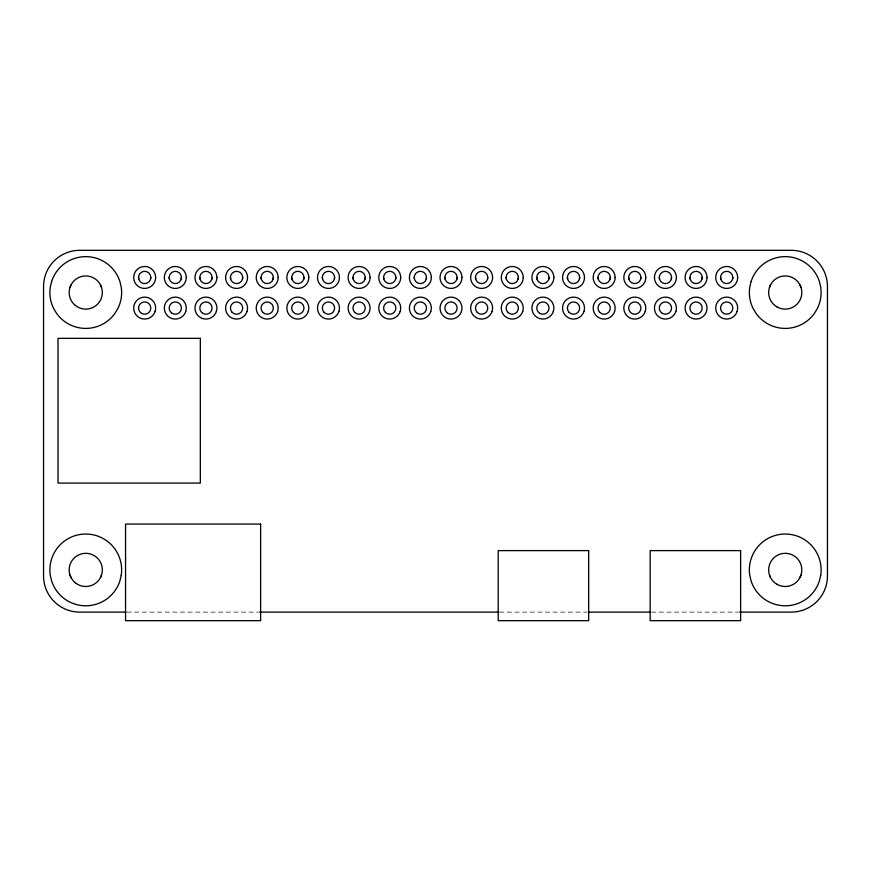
<?xml version="1.0" encoding="UTF-8"?>
<svg xmlns="http://www.w3.org/2000/svg" width="871" height="871" viewBox="0 0 871 871"><rect width="100%" height="100%" fill="white"/><g stroke="black" fill="none" stroke-linecap="round" stroke-linejoin="round"><path stroke-width="0.65" stroke-dasharray="4.36 3.27" d="M126.905 612.117L257.958 612.117M499.562 612.117L587.315 612.117M651.519 612.117L738.216 612.117"/><path stroke-width="1.31" d="M150.618 279.047L150.825 277.457A6.151 6.151 0 0 0 141.592 272.133A6.151 6.151 0 0 0 141.592 282.781A6.151 6.151 0 0 0 150.825 277.457M181.244 279.047L181.451 277.457A6.151 6.151 0 0 0 172.229 272.133A6.151 6.151 0 0 0 172.229 282.781A6.151 6.151 0 0 0 181.451 277.457M211.882 279.047L212.089 277.457A6.151 6.151 0 0 0 202.856 272.133A6.151 6.151 0 0 0 202.856 282.781A6.151 6.151 0 0 0 212.089 277.457M242.508 279.047A6.151 6.151 0 0 0 234.974 271.512A6.151 6.151 0 0 0 232.219 281.812A6.151 6.151 0 0 0 242.508 279.047L242.715 277.457M273.146 279.047A6.151 6.151 0 0 0 265.611 271.512A6.151 6.151 0 0 0 262.857 281.812A6.151 6.151 0 0 0 273.146 279.047L273.352 277.457M303.772 279.047A6.151 6.151 0 0 0 296.238 271.512A6.151 6.151 0 0 0 293.483 281.812A6.151 6.151 0 0 0 303.772 279.047L303.979 277.457M334.41 279.047A6.151 6.151 0 0 0 326.875 271.512A6.151 6.151 0 0 0 324.121 281.812A6.151 6.151 0 0 0 334.41 279.047L334.616 277.457M365.036 279.047A6.151 6.151 0 0 0 357.502 271.512A6.151 6.151 0 0 0 354.747 281.812A6.151 6.151 0 0 0 365.036 279.047L365.254 277.457M395.674 279.047A6.151 6.151 0 0 0 388.139 271.512A6.151 6.151 0 0 0 385.385 281.812A6.151 6.151 0 0 0 395.674 279.047L395.88 277.457M426.3 279.047A6.151 6.151 0 0 0 418.777 271.512A6.151 6.151 0 0 0 416.011 281.812A6.151 6.151 0 0 0 426.3 279.047L426.518 277.457M456.937 279.047A6.151 6.151 0 0 0 449.403 271.512A6.151 6.151 0 0 0 446.649 281.812A6.151 6.151 0 0 0 456.937 279.047L457.144 277.457M487.564 279.047A6.151 6.151 0 0 0 480.041 271.512A6.151 6.151 0 0 0 477.275 281.812A6.151 6.151 0 0 0 487.564 279.047L487.782 277.457M518.201 279.047A6.151 6.151 0 0 0 510.667 271.512A6.151 6.151 0 0 0 507.913 281.812A6.151 6.151 0 0 0 518.201 279.047L518.408 277.457M548.839 279.047A6.151 6.151 0 0 0 541.305 271.512A6.151 6.151 0 0 0 538.539 281.812A6.151 6.151 0 0 0 548.839 279.047L549.046 277.457M579.465 279.047L579.672 277.457A6.151 6.151 0 0 0 570.451 272.133A6.151 6.151 0 0 0 570.451 282.781A6.151 6.151 0 0 0 579.672 277.457M610.103 279.047L610.31 277.457A6.151 6.151 0 0 0 601.077 272.133A6.151 6.151 0 0 0 601.077 282.781A6.151 6.151 0 0 0 610.31 277.457M640.729 279.047L640.936 277.457A6.151 6.151 0 0 0 631.715 272.133A6.151 6.151 0 0 0 631.715 282.781A6.151 6.151 0 0 0 640.936 277.457M671.367 279.047L671.574 277.457A6.151 6.151 0 0 0 662.352 272.133A6.151 6.151 0 0 0 662.352 282.781A6.151 6.151 0 0 0 671.574 277.457M701.993 279.047A6.151 6.151 0 0 0 694.459 271.512A6.151 6.151 0 0 0 691.705 281.812A6.151 6.151 0 0 0 701.993 279.047L702.2 277.457M732.631 279.047L732.838 277.457A6.151 6.151 0 0 0 723.616 272.133A6.151 6.151 0 0 0 723.616 282.781A6.151 6.151 0 0 0 732.838 277.457M69.985 287.397L70.987 285.002M100.535 577.429L101.526 575.034M769.474 287.397L770.465 285.002M800.014 577.429L801.015 575.034M125.99 612.117L79.729 612.117A36.179 36.179 0 0 1 43.55 575.938L43.55 286.494A36.179 36.179 0 0 1 79.729 250.315L791.271 250.315A36.179 36.179 0 0 1 827.45 286.494L827.45 575.938A36.179 36.179 0 0 1 791.271 612.117L739.566 612.117M259.318 612.117L498.767 612.117M588.556 612.117L650.169 612.117M800.014 285.002L801.015 287.397M769.474 575.034L770.465 577.429M100.535 285.002L101.526 287.397M69.985 575.034L70.987 577.429M720.535 277.457L720.742 279.047M689.908 277.457L690.115 279.047M659.271 277.457L659.478 279.047M628.644 277.457L628.851 279.047M598.007 277.457L598.214 279.047M567.369 277.457L567.587 279.047M536.743 277.457L536.95 279.047M506.105 277.457L506.323 279.047M475.479 277.457L475.686 279.047M444.841 277.457L445.059 279.047M414.215 277.457L414.422 279.047M383.578 277.457L383.795 279.047M352.951 277.457L353.158 279.047M322.314 277.457L322.52 279.047M291.687 277.457L291.894 279.047M261.05 277.457L261.256 279.047M230.423 277.457L230.63 279.047M199.786 277.457L199.992 279.047M169.148 277.457L169.366 279.047M138.522 277.457L138.729 279.047M155.648 277.457L155.506 279.177A10.975 10.975 0 0 1 151.119 286.341L149.649 287.234A10.975 10.975 0 0 1 139.687 287.234L138.217 286.341A10.975 10.975 0 0 1 133.829 279.177L133.699 277.457A10.975 10.975 0 0 1 144.673 266.482A10.975 10.975 0 0 1 155.648 277.457M186.274 277.457L186.144 279.177A10.975 10.975 0 0 1 181.756 286.341L180.286 287.234A10.975 10.975 0 0 1 170.324 287.234L168.854 286.341A10.975 10.975 0 0 1 164.467 279.177L164.325 277.457A10.975 10.975 0 0 1 175.3 266.482A10.975 10.975 0 0 1 186.274 277.457M216.912 277.457L216.781 279.177A10.975 10.975 0 0 1 212.382 286.341L210.924 287.234A10.975 10.975 0 0 1 200.951 287.234L199.481 286.341A10.975 10.975 0 0 1 195.093 279.177L194.962 277.457A10.975 10.975 0 0 1 205.937 266.482A10.975 10.975 0 0 1 216.912 277.457M247.538 277.457L247.408 279.177A10.975 10.975 0 0 1 243.02 286.341L241.55 287.234A10.975 10.975 0 0 1 231.588 287.234L230.118 286.341A10.975 10.975 0 0 1 225.731 279.177L225.589 277.457A10.975 10.975 0 0 1 236.564 266.482A10.975 10.975 0 0 1 247.538 277.457M278.176 277.457L278.045 279.177A10.975 10.975 0 0 1 273.657 286.341L272.188 287.234A10.975 10.975 0 0 1 262.215 287.234L260.756 286.341A10.975 10.975 0 0 1 256.357 279.177L256.226 277.457A10.975 10.975 0 0 1 267.201 266.482A10.975 10.975 0 0 1 278.176 277.457M308.813 277.457L308.672 279.177A10.975 10.975 0 0 1 304.284 286.341L302.814 287.234A10.975 10.975 0 0 1 292.852 287.234L291.382 286.341A10.975 10.975 0 0 1 286.995 279.177L286.864 277.457A10.975 10.975 0 0 1 297.838 266.482A10.975 10.975 0 0 1 308.813 277.457M339.44 277.457L339.309 279.177A10.975 10.975 0 0 1 334.921 286.341L333.451 287.234A10.975 10.975 0 0 1 323.479 287.234L322.02 286.341A10.975 10.975 0 0 1 317.632 279.177L317.49 277.457A10.975 10.975 0 0 1 328.465 266.482A10.975 10.975 0 0 1 339.44 277.457M370.077 277.457L369.935 279.177A10.975 10.975 0 0 1 365.548 286.341L364.078 287.234A10.975 10.975 0 0 1 354.116 287.234L352.646 286.341A10.975 10.975 0 0 1 348.258 279.177L348.128 277.457A10.975 10.975 0 0 1 359.102 266.482A10.975 10.975 0 0 1 370.077 277.457M400.704 277.457L400.573 279.177A10.975 10.975 0 0 1 396.185 286.341L394.715 287.234A10.975 10.975 0 0 1 384.753 287.234L383.284 286.341A10.975 10.975 0 0 1 378.896 279.177L378.754 277.457A10.975 10.975 0 0 1 389.729 266.482A10.975 10.975 0 0 1 400.704 277.457M431.341 277.457L431.199 279.177A10.975 10.975 0 0 1 426.812 286.341L425.342 287.234A10.975 10.975 0 0 1 415.38 287.234L413.91 286.341A10.975 10.975 0 0 1 409.522 279.177L409.392 277.457A10.975 10.975 0 0 1 420.366 266.482A10.975 10.975 0 0 1 431.341 277.457M461.968 277.457L461.837 279.177A10.975 10.975 0 0 1 457.449 286.341L455.979 287.234A10.975 10.975 0 0 1 446.017 287.234L444.548 286.341A10.975 10.975 0 0 1 440.16 279.177L440.018 277.457A10.975 10.975 0 0 1 450.993 266.482A10.975 10.975 0 0 1 461.968 277.457M492.605 277.457L492.463 279.177A10.975 10.975 0 0 1 488.076 286.341L486.606 287.234A10.975 10.975 0 0 1 476.644 287.234L475.174 286.341A10.975 10.975 0 0 1 470.786 279.177L470.656 277.457A10.975 10.975 0 0 1 481.63 266.482A10.975 10.975 0 0 1 492.605 277.457M523.231 277.457L523.101 279.177A10.975 10.975 0 0 1 518.713 286.341L517.243 287.234A10.975 10.975 0 0 1 507.281 287.234L505.811 286.341A10.975 10.975 0 0 1 501.424 279.177L501.282 277.457A10.975 10.975 0 0 1 512.257 266.482A10.975 10.975 0 0 1 523.231 277.457M553.869 277.457L553.727 279.177A10.975 10.975 0 0 1 549.34 286.341L547.87 287.234A10.975 10.975 0 0 1 537.908 287.234L536.438 286.341A10.975 10.975 0 0 1 532.05 279.177L531.92 277.457A10.975 10.975 0 0 1 542.894 266.482A10.975 10.975 0 0 1 553.869 277.457M584.495 277.457L584.365 279.177A10.975 10.975 0 0 1 579.977 286.341L578.507 287.234A10.975 10.975 0 0 1 568.545 287.234L567.075 286.341A10.975 10.975 0 0 1 562.688 279.177L562.546 277.457A10.975 10.975 0 0 1 573.521 266.482A10.975 10.975 0 0 1 584.495 277.457M615.133 277.457L615.002 279.177A10.975 10.975 0 0 1 610.604 286.341L609.145 287.234A10.975 10.975 0 0 1 599.172 287.234L597.702 286.341A10.975 10.975 0 0 1 593.314 279.177L593.184 277.457A10.975 10.975 0 0 1 604.158 266.482A10.975 10.975 0 0 1 615.133 277.457M645.759 277.457L645.629 279.177A10.975 10.975 0 0 1 641.241 286.341L639.771 287.234A10.975 10.975 0 0 1 629.809 287.234L628.339 286.341A10.975 10.975 0 0 1 623.952 279.177L623.81 277.457A10.975 10.975 0 0 1 634.785 266.482A10.975 10.975 0 0 1 645.759 277.457M676.397 277.457L676.266 279.177A10.975 10.975 0 0 1 671.879 286.341L670.409 287.234A10.975 10.975 0 0 1 660.436 287.234L658.977 286.341A10.975 10.975 0 0 1 654.578 279.177L654.448 277.457A10.975 10.975 0 0 1 665.422 266.482A10.975 10.975 0 0 1 676.397 277.457M707.034 277.457L706.893 279.177A10.975 10.975 0 0 1 702.505 286.341L701.035 287.234A10.975 10.975 0 0 1 691.073 287.234L689.603 286.341A10.975 10.975 0 0 1 685.216 279.177L685.085 277.457A10.975 10.975 0 0 1 696.06 266.482A10.975 10.975 0 0 1 707.034 277.457M737.661 277.457L737.53 279.177A10.975 10.975 0 0 1 733.142 286.341L731.673 287.234A10.975 10.975 0 0 1 721.7 287.234L720.241 286.341A10.975 10.975 0 0 1 715.853 279.177L715.712 277.457A10.975 10.975 0 0 1 726.686 266.482A10.975 10.975 0 0 1 737.661 277.457M51.639 281.442L50.322 286.918A35.874 35.874 0 0 0 53.795 308.813L56.735 313.614A35.874 35.874 0 0 0 114.787 313.614L117.727 308.813A35.874 35.874 0 0 0 121.2 286.918L119.882 281.442A35.874 35.874 0 0 0 51.639 281.442M121.2 575.513L119.882 580.99A35.874 35.874 0 0 1 51.639 580.99L50.322 575.513A35.874 35.874 0 0 1 85.761 534.032A35.874 35.874 0 0 1 121.2 575.513M751.118 281.442L749.8 286.918A35.874 35.874 0 0 0 753.273 308.813L756.213 313.614A35.874 35.874 0 0 0 814.265 313.614L817.205 308.813A35.874 35.874 0 0 0 820.678 286.918L819.361 281.442A35.874 35.874 0 0 0 751.118 281.442M820.678 575.513L819.361 580.99A35.874 35.874 0 0 1 751.118 580.99L749.8 575.513A35.874 35.874 0 0 1 785.239 534.032A35.874 35.874 0 0 1 820.678 575.513M155.114 311.48L154.45 313.07A10.975 10.975 0 0 1 134.896 313.07L134.232 311.48A10.975 10.975 0 0 1 144.673 297.12A10.975 10.975 0 0 1 155.114 311.48M185.741 311.48L185.088 313.07A10.975 10.975 0 0 1 165.523 313.07L164.869 311.48A10.975 10.975 0 0 1 175.3 297.12A10.975 10.975 0 0 1 185.741 311.48M216.378 311.48L215.714 313.07A10.975 10.975 0 0 1 196.16 313.07L195.496 311.48A10.975 10.975 0 0 1 205.937 297.12A10.975 10.975 0 0 1 216.378 311.48M247.005 311.48L246.351 313.07A10.975 10.975 0 0 1 226.787 313.07L226.133 311.48A10.975 10.975 0 0 1 236.564 297.12A10.975 10.975 0 0 1 247.005 311.48M277.642 311.48L276.978 313.07A10.975 10.975 0 0 1 257.424 313.07L256.76 311.48A10.975 10.975 0 0 1 267.201 297.12A10.975 10.975 0 0 1 277.642 311.48M308.269 311.48L307.615 313.07A10.975 10.975 0 0 1 288.051 313.07L287.397 311.48A10.975 10.975 0 0 1 297.838 297.12A10.975 10.975 0 0 1 308.269 311.48M338.906 311.48L338.242 313.07A10.975 10.975 0 0 1 318.688 313.07L318.024 311.48A10.975 10.975 0 0 1 328.465 297.12A10.975 10.975 0 0 1 338.906 311.48M369.533 311.48L368.879 313.07A10.975 10.975 0 0 1 349.325 313.07L348.661 311.48A10.975 10.975 0 0 1 359.102 297.12A10.975 10.975 0 0 1 369.533 311.48M400.17 311.48L399.506 313.07A10.975 10.975 0 0 1 379.952 313.07L379.299 311.48A10.975 10.975 0 0 1 389.729 297.12A10.975 10.975 0 0 1 400.17 311.48M430.797 311.48L430.143 313.07A10.975 10.975 0 0 1 410.589 313.07L409.925 311.48A10.975 10.975 0 0 1 420.366 297.12A10.975 10.975 0 0 1 430.797 311.48M461.434 311.48L460.77 313.07A10.975 10.975 0 0 1 441.216 313.07L440.563 311.48A10.975 10.975 0 0 1 450.993 297.12A10.975 10.975 0 0 1 461.434 311.48M492.061 311.48L491.407 313.07A10.975 10.975 0 0 1 471.853 313.07L471.189 311.48A10.975 10.975 0 0 1 481.63 297.12A10.975 10.975 0 0 1 492.061 311.48M522.698 311.48L522.034 313.07A10.975 10.975 0 0 1 502.48 313.07L501.827 311.48A10.975 10.975 0 0 1 512.257 297.12A10.975 10.975 0 0 1 522.698 311.48M553.335 311.48L552.671 313.07A10.975 10.975 0 0 1 533.117 313.07L532.453 311.48A10.975 10.975 0 0 1 542.894 297.12A10.975 10.975 0 0 1 553.335 311.48M583.962 311.48L583.309 313.07A10.975 10.975 0 0 1 563.744 313.07L563.091 311.48A10.975 10.975 0 0 1 573.521 297.12A10.975 10.975 0 0 1 583.962 311.48M614.599 311.48L613.935 313.07A10.975 10.975 0 0 1 594.381 313.07L593.717 311.48A10.975 10.975 0 0 1 604.158 297.12A10.975 10.975 0 0 1 614.599 311.48M645.226 311.48L644.573 313.07A10.975 10.975 0 0 1 625.008 313.07L624.355 311.48A10.975 10.975 0 0 1 634.785 297.12A10.975 10.975 0 0 1 645.226 311.48M675.863 311.48L675.199 313.07A10.975 10.975 0 0 1 655.645 313.07L654.981 311.48A10.975 10.975 0 0 1 665.422 297.12A10.975 10.975 0 0 1 675.863 311.48M706.49 311.48L705.837 313.07A10.975 10.975 0 0 1 686.272 313.07L685.619 311.48A10.975 10.975 0 0 1 696.06 297.12A10.975 10.975 0 0 1 706.49 311.48M737.127 311.48L736.463 313.07A10.975 10.975 0 0 1 716.909 313.07L716.245 311.48A10.975 10.975 0 0 1 726.686 297.12A10.975 10.975 0 0 1 737.127 311.48M200.33 338.351L58.019 338.351L58.019 483.078L200.33 483.078L200.33 338.351M260.625 524.081L125.555 524.081L125.555 620.685L260.625 620.685L260.625 524.081M588.665 550.614L498.212 550.614L498.212 620.685L588.665 620.685L588.665 550.614M740.622 550.614L650.169 550.614L650.169 620.685L740.622 620.685L740.622 550.614M75.32 305.416A16.582 16.582 0 0 0 102.136 295.117A16.582 16.582 0 0 0 79.816 277.043A16.582 16.582 0 0 0 75.32 305.416M75.32 582.797A16.582 16.582 0 0 0 102.136 572.497A16.582 16.582 0 0 0 79.816 554.424A16.582 16.582 0 0 0 75.32 582.797M776.954 306.886A16.582 16.582 0 0 0 801.821 292.525A16.582 16.582 0 0 0 776.954 278.165A16.582 16.582 0 0 0 776.954 306.886M776.954 584.267A16.582 16.582 0 0 0 801.821 569.906A16.582 16.582 0 0 0 776.954 555.546A16.582 16.582 0 0 0 776.954 584.267M599.803 312.439A6.151 6.151 0 0 0 610.103 309.684A6.151 6.151 0 0 0 602.569 302.15A6.151 6.151 0 0 0 599.803 312.439M630.441 312.439A6.151 6.151 0 0 0 640.729 309.684A6.151 6.151 0 0 0 633.195 302.15A6.151 6.151 0 0 0 630.441 312.439M662.352 313.418A6.151 6.151 0 0 0 671.574 308.094A6.151 6.151 0 0 0 662.352 302.76A6.151 6.151 0 0 0 662.352 313.418M354.747 312.439A6.151 6.151 0 0 0 365.036 309.684A6.151 6.151 0 0 0 357.502 302.15A6.151 6.151 0 0 0 354.747 312.439M385.385 312.439A6.151 6.151 0 0 0 395.674 309.684A6.151 6.151 0 0 0 388.139 302.15A6.151 6.151 0 0 0 385.385 312.439M692.978 313.418A6.151 6.151 0 0 0 702.2 308.094A6.151 6.151 0 0 0 692.978 302.76A6.151 6.151 0 0 0 692.978 313.418M447.923 313.418A6.151 6.151 0 0 0 457.144 308.094A6.151 6.151 0 0 0 447.923 302.76A6.151 6.151 0 0 0 447.923 313.418M417.285 313.418A6.151 6.151 0 0 0 426.518 308.094A6.151 6.151 0 0 0 417.285 302.76A6.151 6.151 0 0 0 417.285 313.418M569.177 312.439A6.151 6.151 0 0 0 579.465 309.684A6.151 6.151 0 0 0 571.931 302.15A6.151 6.151 0 0 0 569.177 312.439M723.616 313.418A6.151 6.151 0 0 0 732.838 308.094A6.151 6.151 0 0 0 723.616 302.76A6.151 6.151 0 0 0 723.616 313.418M202.856 313.418A6.151 6.151 0 0 0 212.089 308.094A6.151 6.151 0 0 0 202.856 302.76A6.151 6.151 0 0 0 202.856 313.418M293.483 312.439A6.151 6.151 0 0 0 303.772 309.684A6.151 6.151 0 0 0 296.238 302.15A6.151 6.151 0 0 0 293.483 312.439M141.592 313.418A6.151 6.151 0 0 0 150.825 308.094A6.151 6.151 0 0 0 141.592 302.76A6.151 6.151 0 0 0 141.592 313.418M172.229 313.418A6.151 6.151 0 0 0 181.451 308.094A6.151 6.151 0 0 0 172.229 302.76A6.151 6.151 0 0 0 172.229 313.418M232.219 312.439A6.151 6.151 0 0 0 242.508 309.684A6.151 6.151 0 0 0 234.974 302.15A6.151 6.151 0 0 0 232.219 312.439M477.275 312.439A6.151 6.151 0 0 0 487.564 309.684A6.151 6.151 0 0 0 480.041 302.15A6.151 6.151 0 0 0 477.275 312.439M507.913 312.439A6.151 6.151 0 0 0 518.201 309.684A6.151 6.151 0 0 0 510.667 302.15A6.151 6.151 0 0 0 507.913 312.439M262.857 312.439A6.151 6.151 0 0 0 273.146 309.684A6.151 6.151 0 0 0 265.611 302.15A6.151 6.151 0 0 0 262.857 312.439M324.121 312.439A6.151 6.151 0 0 0 334.41 309.684A6.151 6.151 0 0 0 326.875 302.15A6.151 6.151 0 0 0 324.121 312.439M539.813 313.418A6.151 6.151 0 0 0 549.046 308.094A6.151 6.151 0 0 0 539.813 302.76A6.151 6.151 0 0 0 539.813 313.418"/></g></svg>
